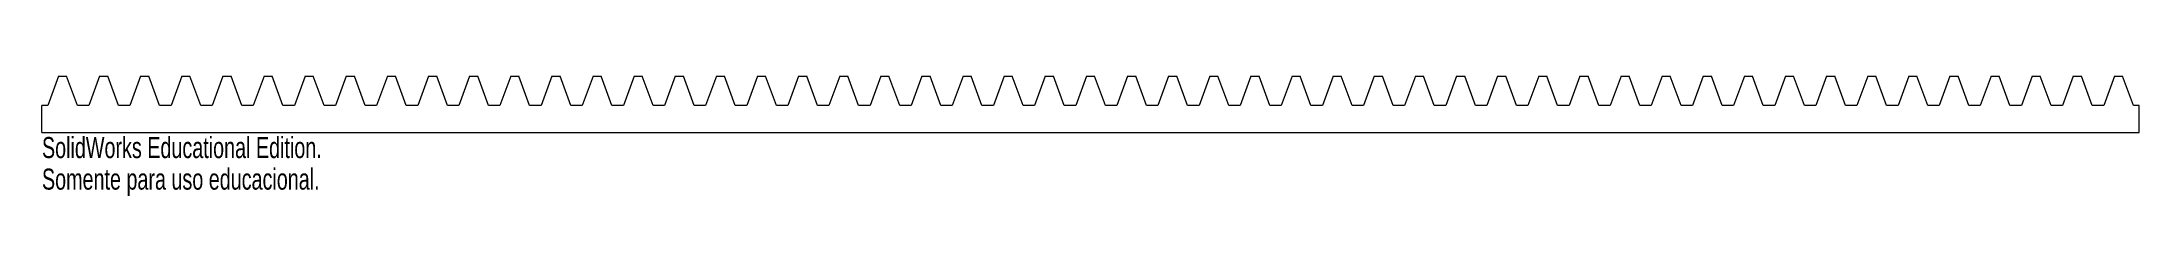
# Model space of a CAD drawing. Header units: millimetres. Extents: x -481 to 0, y -15 to 13.
import ezdxf

# ---------------------------------------------------------------- set-up
doc = ezdxf.new("R2010")
doc.units = ezdxf.units.MM
doc.styles.add('SLDTEXTSTYLE0', font='TXT', dxfattribs={"width": 0.7})

msp = doc.modelspace()

# ---------------------------------------------------------------- linework, layer by layer
at = {"color": 7, "linetype": 'Continuous', "lineweight": 15}
for p, q in [((-476.89, 13), (-479.35, 6.22)), ((-476.89, 13), (-475.02, 13)), ((-472.55, 6.22), (-475.02, 13)), ((-467.46, 13), (-469.93, 6.22)), ((-467.46, 13), (-465.59, 13)), ((-463.13, 6.22), (-465.59, 13)), ((-458.04, 13), (-460.5, 6.22)), ((-458.04, 13), (-456.17, 13)), ((-453.7, 6.22), (-456.17, 13)), ((-448.61, 13), (-451.08, 6.22)), ((-448.61, 13), (-446.74, 13)), ((-444.28, 6.22), (-446.74, 13)), ((-439.19, 13), (-441.65, 6.22)), ((-439.19, 13), (-437.32, 13)), ((-434.85, 6.22), (-437.32, 13)), ((-429.76, 13), (-432.23, 6.22)), ((-429.76, 13), (-427.89, 13)), ((-425.43, 6.22), (-427.89, 13)), ((-420.34, 13), (-422.8, 6.22)), ((-420.34, 13), (-418.47, 13)), ((-416, 6.22), (-418.47, 13)), ((-410.91, 13), (-413.38, 6.22)), ((-410.91, 13), (-409.04, 13)), ((-406.58, 6.22), (-409.04, 13)), ((-401.49, 13), (-403.95, 6.22)), ((-401.49, 13), (-399.62, 13)), ((-397.15, 6.22), (-399.62, 13)), ((-392.06, 13), (-394.53, 6.22)), ((-392.06, 13), (-390.19, 13)), ((-387.73, 6.22), (-390.19, 13)), ((-382.64, 13), (-385.1, 6.22)), ((-382.64, 13), (-380.77, 13)), ((-378.3, 6.22), (-380.77, 13)), ((-373.21, 13), (-375.68, 6.22)), ((-373.21, 13), (-371.34, 13)), ((-368.88, 6.22), (-371.34, 13)), ((-363.79, 13), (-366.25, 6.22)), ((-363.79, 13), (-361.92, 13)), ((-359.45, 6.22), (-361.92, 13)), ((-354.36, 13), (-356.83, 6.22)), ((-354.36, 13), (-352.5, 13)), ((-350.03, 6.22), (-352.5, 13)), ((-344.94, 13), (-347.4, 6.22)), ((-344.94, 13), (-343.07, 13)), ((-340.6, 6.22), (-343.07, 13)), ((-335.51, 13), (-337.98, 6.22)), ((-335.51, 13), (-333.65, 13)), ((-331.18, 6.22), (-333.65, 13)), ((-326.09, 13), (-328.55, 6.22)), ((-326.09, 13), (-324.22, 13)), ((-321.75, 6.22), (-324.22, 13)), ((-316.66, 13), (-319.13, 6.22)), ((-316.66, 13), (-314.8, 13)), ((-312.33, 6.22), (-314.8, 13)), ((-307.24, 13), (-309.71, 6.22)), ((-307.24, 13), (-305.37, 13)), ((-302.91, 6.22), (-305.37, 13)), ((-297.81, 13), (-300.28, 6.22)), ((-297.81, 13), (-295.95, 13)), ((-293.48, 6.22), (-295.95, 13)), ((-288.39, 13), (-290.86, 6.22)), ((-288.39, 13), (-286.52, 13)), ((-284.06, 6.22), (-286.52, 13)), ((-278.96, 13), (-281.43, 6.22)), ((-278.96, 13), (-277.1, 13)), ((-274.63, 6.22), (-277.1, 13)), ((-269.54, 13), (-272.01, 6.22)), ((-269.54, 13), (-267.67, 13)), ((-265.21, 6.22), (-267.67, 13)), ((-260.12, 13), (-262.58, 6.22)), ((-260.12, 13), (-258.25, 13)), ((-255.78, 6.22), (-258.25, 13)), ((-250.69, 13), (-253.16, 6.22)), ((-250.69, 13), (-248.82, 13)), ((-246.36, 6.22), (-248.82, 13)), ((-241.27, 13), (-243.73, 6.22)), ((-241.27, 13), (-239.4, 13)), ((-236.93, 6.22), (-239.4, 13)), ((-231.84, 13), (-234.31, 6.22)), ((-231.84, 13), (-229.97, 13)), ((-227.51, 6.22), (-229.97, 13)), ((-222.42, 13), (-224.88, 6.22)), ((-222.42, 13), (-220.55, 13)), ((-218.08, 6.22), (-220.55, 13)), ((-212.99, 13), (-215.46, 6.22)), ((-212.99, 13), (-211.12, 13)), ((-208.66, 6.22), (-211.12, 13)), ((-203.57, 13), (-206.03, 6.22)), ((-203.57, 13), (-201.7, 13)), ((-199.23, 6.22), (-201.7, 13)), ((-194.14, 13), (-196.61, 6.22)), ((-194.14, 13), (-192.27, 13)), ((-189.81, 6.22), (-192.27, 13)), ((-184.72, 13), (-187.18, 6.22)), ((-184.72, 13), (-182.85, 13)), ((-180.38, 6.22), (-182.85, 13)), ((-175.29, 13), (-177.76, 6.22)), ((-175.29, 13), (-173.42, 13)), ((-170.96, 6.22), (-173.42, 13)), ((-165.87, 13), (-168.33, 6.22)), ((-165.87, 13), (-164, 13)), ((-161.53, 6.22), (-164, 13)), ((-156.44, 13), (-158.91, 6.22)), ((-156.44, 13), (-154.57, 13)), ((-152.11, 6.22), (-154.57, 13)), ((-147.02, 13), (-149.48, 6.22)), ((-147.02, 13), (-145.15, 13)), ((-142.68, 6.22), (-145.15, 13)), ((-137.59, 13), (-140.06, 6.22)), ((-137.59, 13), (-135.73, 13)), ((-133.26, 6.22), (-135.73, 13)), ((-128.17, 13), (-130.63, 6.22)), ((-128.17, 13), (-126.3, 13)), ((-123.83, 6.22), (-126.3, 13)), ((-118.74, 13), (-121.21, 6.22)), ((-118.74, 13), (-116.88, 13)), ((-114.41, 6.22), (-116.88, 13)), ((-109.32, 13), (-111.79, 6.22)), ((-109.32, 13), (-107.45, 13)), ((-104.98, 6.22), (-107.45, 13)), ((-99.89, 13), (-102.36, 6.22)), ((-99.89, 13), (-98.03, 13)), ((-95.56, 6.22), (-98.03, 13)), ((-90.47, 13), (-92.94, 6.22)), ((-90.47, 13), (-88.6, 13)), ((-86.14, 6.22), (-88.6, 13)), ((-81.04, 13), (-83.51, 6.22)), ((-81.04, 13), (-79.18, 13)), ((-76.71, 6.22), (-79.18, 13)), ((-71.62, 13), (-74.09, 6.22)), ((-71.62, 13), (-69.75, 13)), ((-67.29, 6.22), (-69.75, 13)), ((-62.2, 13), (-64.66, 6.22)), ((-62.2, 13), (-60.33, 13)), ((-57.86, 6.22), (-60.33, 13)), ((-52.77, 13), (-55.24, 6.22)), ((-52.77, 13), (-50.9, 13)), ((-48.44, 6.22), (-50.9, 13)), ((-43.35, 13), (-45.81, 6.22)), ((-43.35, 13), (-41.48, 13)), ((-39.01, 6.22), (-41.48, 13)), ((-33.92, 13), (-36.39, 6.22)), ((-33.92, 13), (-32.05, 13)), ((-29.59, 6.22), (-32.05, 13)), ((-24.5, 13), (-26.96, 6.22)), ((-24.5, 13), (-22.63, 13)), ((-20.16, 6.22), (-22.63, 13)), ((-15.07, 13), (-17.54, 6.22)), ((-15.07, 13), (-13.2, 13)), ((-10.74, 6.22), (-13.2, 13)), ((-5.65, 13), (-8.11, 6.22)), ((-5.65, 13), (-3.78, 13)), ((-1.31, 6.22), (-3.78, 13)), ((-480.66, 0), (-480.66, 6.22)), ((-479.35, 6.22), (-480.66, 6.22)), ((-469.93, 6.22), (-472.55, 6.22)), ((-460.5, 6.22), (-463.13, 6.22)), ((-451.08, 6.22), (-453.7, 6.22)), ((-441.65, 6.22), (-444.28, 6.22)), ((-432.23, 6.22), (-434.85, 6.22)), ((-422.8, 6.22), (-425.43, 6.22)), ((-413.38, 6.22), (-416, 6.22)), ((-403.95, 6.22), (-406.58, 6.22)), ((-394.53, 6.22), (-397.15, 6.22)), ((-385.1, 6.22), (-387.73, 6.22)), ((-375.68, 6.22), (-378.3, 6.22)), ((-366.25, 6.22), (-368.88, 6.22)), ((-356.83, 6.22), (-359.45, 6.22)), ((-347.4, 6.22), (-350.03, 6.22)), ((-337.98, 6.22), (-340.6, 6.22)), ((-328.55, 6.22), (-331.18, 6.22)), ((-319.13, 6.22), (-321.75, 6.22)), ((-309.71, 6.22), (-312.33, 6.22)), ((-300.28, 6.22), (-302.91, 6.22)), ((-290.86, 6.22), (-293.48, 6.22)), ((-281.43, 6.22), (-284.06, 6.22)), ((-272.01, 6.22), (-274.63, 6.22)), ((-262.58, 6.22), (-265.21, 6.22)), ((-253.16, 6.22), (-255.78, 6.22)), ((-243.73, 6.22), (-246.36, 6.22)), ((-234.31, 6.22), (-236.93, 6.22)), ((-224.88, 6.22), (-227.51, 6.22)), ((-215.46, 6.22), (-218.08, 6.22)), ((-206.03, 6.22), (-208.66, 6.22)), ((-196.61, 6.22), (-199.23, 6.22)), ((-187.18, 6.22), (-189.81, 6.22)), ((-177.76, 6.22), (-180.38, 6.22)), ((-168.33, 6.22), (-170.96, 6.22)), ((-158.91, 6.22), (-161.53, 6.22)), ((-149.48, 6.22), (-152.11, 6.22)), ((-140.06, 6.22), (-142.68, 6.22)), ((-130.63, 6.22), (-133.26, 6.22)), ((-121.21, 6.22), (-123.83, 6.22)), ((-111.79, 6.22), (-114.41, 6.22)), ((-102.36, 6.22), (-104.98, 6.22)), ((-92.94, 6.22), (-95.56, 6.22)), ((-83.51, 6.22), (-86.14, 6.22)), ((-74.09, 6.22), (-76.71, 6.22)), ((-64.66, 6.22), (-67.29, 6.22)), ((-55.24, 6.22), (-57.86, 6.22)), ((-45.81, 6.22), (-48.44, 6.22)), ((-36.39, 6.22), (-39.01, 6.22)), ((-26.96, 6.22), (-29.59, 6.22)), ((-17.54, 6.22), (-20.16, 6.22)), ((-8.11, 6.22), (-10.74, 6.22)), ((0, 6.22), (-1.31, 6.22)), ((0, 0), (0, 6.22)), ((-480.66, 0), (0, 0))]:
    msp.add_line(p, q, dxfattribs=at)

# ---------------------------------------------------------------- texts
at = {"color": 7, "linetype": 'Continuous', "char_height": 4.8336, "attachment_point": 1, "style": 'SLDTEXTSTYLE0'}
for s, insert in [('SolidWorks Educational Edition.', (-480.66, -1.02)), ('Somente para uso educacional.', (-480.66, -8.27))]:
    msp.add_mtext(s, dxfattribs=dict(at, insert=insert))

doc.saveas('drawing.dxf')
